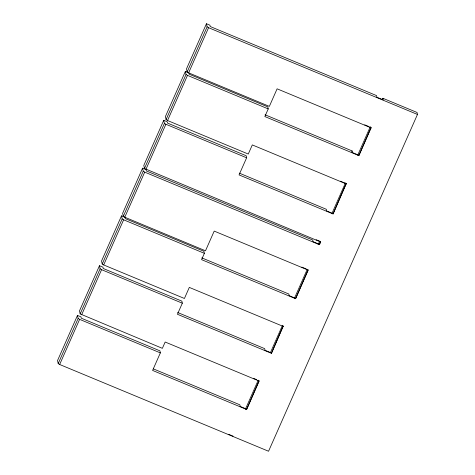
<?xml version="1.0" encoding="UTF-8"?>
<svg xmlns="http://www.w3.org/2000/svg" width="475" height="475" viewBox="0 0 475 475"><rect width="100%" height="100%" fill="white"/><g stroke="black" fill="none" stroke-linecap="round" stroke-linejoin="round"><path stroke-width="0.71" d="M271.439 353.311L283.231 326.04L271.439 353.311L177.43 314.272L182.323 303.204L181.877 301.15L103.229 268.488L102.938 267.17L99.459 265.721L79.503 310.858L80.168 313.916L162.367 348.341L165.163 342.024L259.166 381.063L246.602 409.474L152.6 370.435L160.354 352.889L159.909 350.835L81.261 318.173L80.97 316.855L77.49 315.406L57.534 360.549L58.199 363.601L59.66 364.497L268.553 451.25L417.466 114.451L417.032 112.462L382.88 98.278L382.28 99.631M124.99 217.301L125.275 218.619L203.923 251.281L204.375 253.335L201.578 259.653L295.587 298.692L308.216 270.132L214.207 231.093L205.497 250.794L121.511 215.852L101.549 260.989L102.214 264.047L103.681 264.943L184.419 298.472L189.311 287.405L283.314 326.444M142.589 168.174L122.633 213.317L123.298 216.368L124.759 217.265L144.715 172.128L143.254 171.226L142.589 168.174L146.068 169.623L146.359 170.941L312.704 240.023L313.067 241.674L319.372 244.292L319.461 244.696L144.715 172.128M333.058 213.946L346.228 183.558L333.058 213.946L239.05 174.907L246.62 157.789L246.169 155.735L167.521 123.073L167.23 121.754L163.75 120.312L143.794 165.448L144.459 168.5L320.667 241.971L319.461 244.696M369.77 126.938L371.117 127.864L358.857 155.598L264.848 116.559L268.233 108.912L267.781 106.857L189.133 74.189L188.848 72.871L185.363 71.428L165.407 116.565L166.072 119.617L167.533 120.519L248.271 154.048L252.308 144.923L346.311 183.962M382.88 98.278L383.23 99.869L376.918 97.25L376.562 95.6L210.211 26.517L209.926 25.193L206.447 23.75L186.491 68.887L187.156 71.939L188.617 72.841L269.355 106.37L277.109 88.825L371.117 127.864M58.199 363.601L78.155 318.458L77.49 315.406M80.168 313.916L100.124 268.773L99.459 265.721M102.214 264.047L122.176 218.904L121.511 215.852M123.298 216.368L143.254 171.226M144.459 168.5L164.415 123.363L163.75 120.312M166.072 119.617L186.034 74.48L185.363 71.428M187.156 71.939L207.112 26.802L206.447 23.75M59.66 364.497L79.616 319.36L78.155 318.458M81.629 314.812L101.585 269.675L100.124 268.773M103.681 264.943L123.637 219.806L122.176 218.904M145.92 169.403L165.882 124.26L164.415 123.363M167.533 120.519L187.494 75.377L186.034 74.48M188.617 72.841L208.572 27.704L207.112 26.802M351.631 151.982L352.1 150.925L265.086 114.79M245.355 409.325L258.24 380.184M270.524 352.397L282.506 325.292M294.494 298.187L307.076 269.723M318.161 244.649L319.663 241.264M331.948 213.477L345.426 182.982M357.711 155.2L370.298 126.736M246.602 409.474L259.077 380.659M295.587 298.692L308.127 269.729M319.372 244.292L320.577 241.567L320.667 241.971M358.857 155.598L371.028 127.46M208.572 27.704L417.466 114.451M364.723 124.842L368.505 126.415M187.494 75.377L268.233 108.912M358.767 155.194L352.462 152.576L352.1 150.925M340.551 181.201L342.439 181.99M343.704 182.513L345.592 183.297M165.882 124.26L246.62 157.789M239.287 173.138L326.301 209.273L326.663 210.924L332.969 213.542M316.16 239.732L319.948 241.306M301.821 267.11L306.233 268.945M123.637 219.806L204.375 253.335M201.816 257.883L288.83 294.019L289.192 295.67L295.498 298.294M101.585 269.675L182.323 303.204M177.668 312.503L264.682 348.638L265.038 350.289L271.35 352.913M253.401 378.302L256.553 379.614M79.616 319.36L160.354 352.889M153.52 368.95L239.851 404.801L240.208 406.446L246.519 409.07M228.635 434.304L233.053 436.139"/></g></svg>
